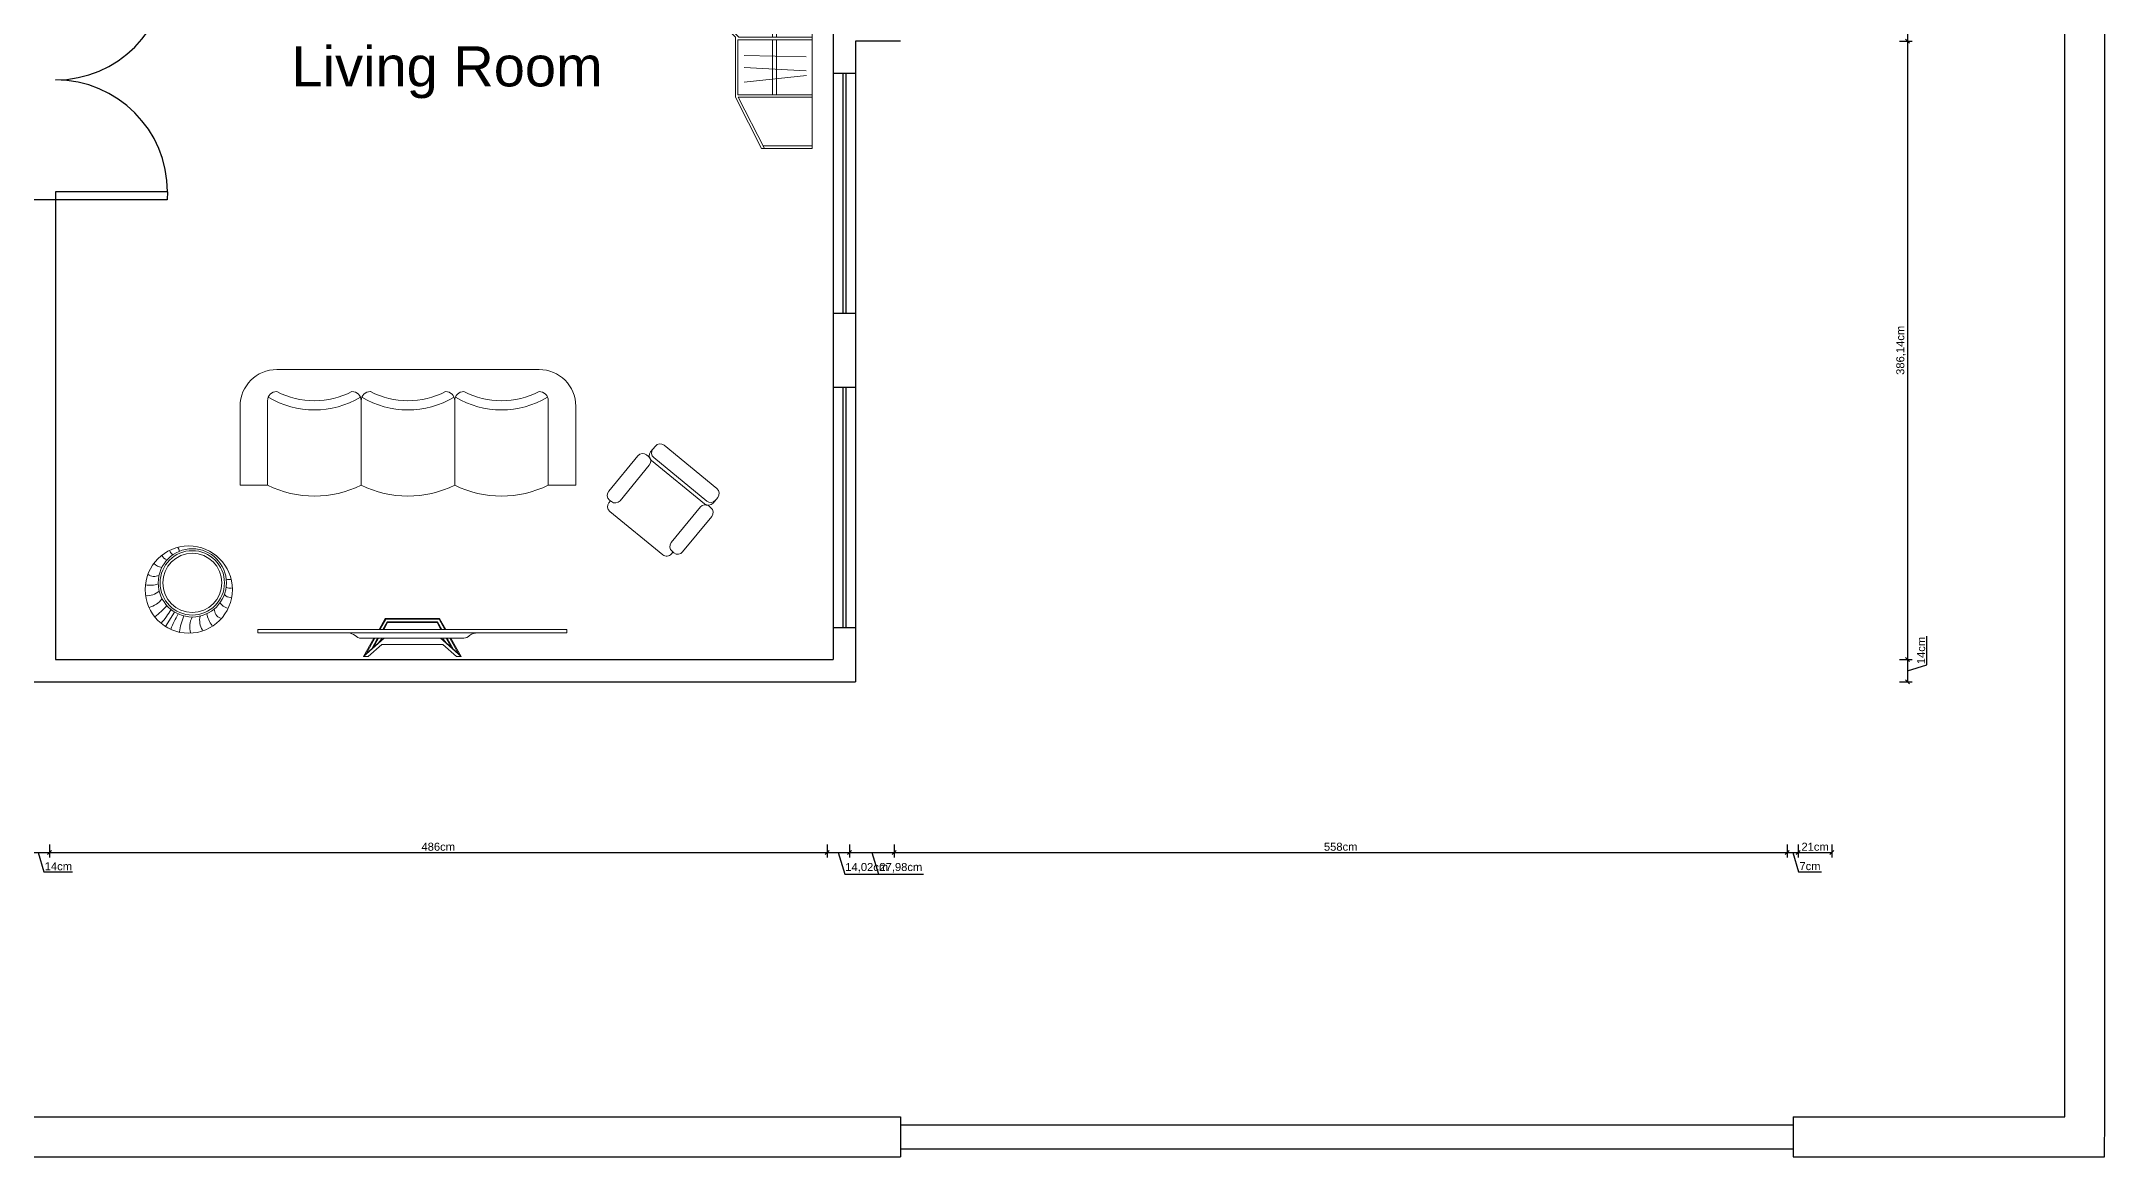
# Model space of a CAD drawing. Header units: millimetres. Extents: x -178823 to 175654, y -172236 to 8261111.
# Drawn here: x 8473 to 21369, y 1543 to 8510 of the extents above; entities that cross this region are included whole.
import ezdxf

# ---------------------------------------------------------------- set-up
doc = ezdxf.new("R2010")
doc.units = ezdxf.units.MM
for name, color, linetype in [('Cotas', 162, 'Continuous'), ('HouseName', 9, 'Continuous'), ('Muro', 7, 'Continuous'), ('Planta', 7, 'Continuous')]:
    doc.layers.add(name, color=color, linetype=linetype)
doc.layers.add('Moveis', color=255, linetype='Continuous', lineweight=13)
doc.styles.get("Standard").update_dxf_attribs({"font": 'arial.ttf'})
doc.dimstyles.new('ISO-25', dxfattribs={"dimtxt": 50, "dimasz": 25, "dimexe": 30, "dimexo": 0.625, "dimgap": 10, "dimtad": 1, "dimlfac": 0.1, "dimtxsty": 'Standard', "dimblk": 'OBLIQUE', "dimcen": 25, "dimadec": 0, "dimazin": 0, "dimtfac": 1, "dimtmove": 1, "dimatfit": 3, "dimldrblk": 'NONE', "dimfxl": 50, "dimfxlon": 1, "dimarcsym": 0})

# ---------------------------------------------------------------- blocks, each defined once
blk = doc.blocks.new('A$C508C5FA5')
for p, q in [((1.63, 0.69, -343.199), (0.2, 0.69, -343.199)), ((0, 0.49, -343.199), (0, 0.06, -343.199)), ((0.15, 0.52, -343.199), (0.15, 0.06, -343.199)), ((0.66, 0.52, -343.199), (0.66, 0.06, -343.199)), ((0.66, 0.06, -343.199), (0.66, 0.52, -343.199)), ((1.17, 0.52, -343.199), (1.17, 0.06, -343.199)), ((1.17, 0.06, -343.199), (1.17, 0.52, -343.199)), ((1.68, 0.52, -343.199), (1.68, 0.06, -343.199)), ((1.83, 0.06, -343.199), (1.83, 0.49, -343.199)), ((0, 0.06, -343.199), (0.15, 0.06, -343.199)), ((1.83, 0.06, -343.199), (1.68, 0.06, -343.199))]:
    blk.add_line(p, q)
for centre, radius, start, end in [((0.2, 0.49, -343.199), 0.2, 90, 180), ((1.63, 0.49, -343.199), 0.2, 0, 90), ((0.2, 0.52, -343.199), 0.05, 90, 180), ((0.405, 0.965, -343.199), 0.445, 242.5861, 297.4139), ((0.61, 0.52, -343.199), 0.05, 0, 90), ((0.71, 0.52, -343.199), 0.05, 90, 180), ((0.915, 0.965, -343.199), 0.445, 242.5861, 297.4139), ((1.12, 0.52, -343.199), 0.05, 0, 90), ((1.22, 0.52, -343.199), 0.05, 90, 180), ((1.425, 0.965, -343.199), 0.445, 242.5861, 297.4139), ((1.63, 0.52, -343.199), 0.05, 0, 90), ((0.405, 0.965, -343.199), 0.495, 239.4911, 300.5089), ((0.915, 0.965, -343.199), 0.495, 239.4911, 300.5089), ((1.425, 0.965, -343.199), 0.495, 239.4911, 300.5089), ((0.405, 0.572, -343.199), 0.572, 243.519, 296.481), ((0.915, 0.572, -343.199), 0.572, 243.519, 296.481), ((1.425, 0.572, -343.199), 0.572, 243.519, 296.481)]:
    blk.add_arc(centre, radius, start, end)
blk = doc.blocks.new('A$C379C348A')
for p, q in [((1186, 1364), (1396, 1771)), ((1213, 1371), (1408, 1751)), ((1396, 1771), (1793, 1771)), ((1408, 1751), (1793, 1751)), ((1793, 1771), (1793, 0)), ((1186, 917), (1186, 1364)), ((1206, 1351), (1793, 1351)), ((1206, 921), (1206, 1351)), ((1213, 1371), (1793, 1371)), ((1479, 922), (1479, 1352)), ((1510, 922), (1510, 1352)), ((1256, 1229), (1741, 1219)), ((1741, 1108), (1256, 1136)), ((1256, 1020), (1745, 1071)), ((870, 601), (1186, 917)), ((870, 573), (1198, 901)), ((1198, 901), (1793, 901)), ((1206, 921), (1793, 921)), ((1484, 901), (1484, 309)), ((1515, 901), (1515, 278)), ((1260, 789), (1750, 739)), ((0, 395), (400, 601)), ((0, 372), (400, 578)), ((850, 601), (400, 601)), ((400, 578), (400, 0)), ((420, 581), (420, 0)), ((850, 581), (420, 581)), ((519, 533), (570, 43)), ((607, 47), (634, 533)), ((727, 533), (718, 47)), ((850, 601), (870, 601)), ((850, 581), (850, 0)), ((870, 573), (870, 0)), ((1004, 533), (1055, 43)), ((1166, 533), (1217, 43)), ((1321, 52), (1218, 527)), ((1261, 581), (1750, 531)), ((1737, 406), (1273, 551)), ((0, 395), (0, 0)), ((20, 383), (20, 0)), ((420, 309), (850, 309)), ((420, 278), (850, 278)), ((870, 309), (1484, 309)), ((870, 278), (1515, 278)), ((0, 0), (1793, 0))]:
    blk.add_line(p, q)
blk = doc.blocks.new('_Oblique')
at = {"color": 0, "linetype": 'ByBlock', "lineweight": -2}
blk.add_line((-0.5, -0.5), (0.5, 0.5), dxfattribs=at)
blk = doc.blocks.new('*D54')
at = {"layer": 'Cotas', "color": 0, "lineweight": -2, "transparency": 16777216}
for p, q in [((8384, 3493), (8384, 3413)), ((8524, 3493), (8524, 3413)), ((8384, 3443), (8524, 3443)), ((8454, 3443), (8490, 3322)), ((8490, 3322), (8669, 3322))]:
    blk.add_line(p, q, dxfattribs=at)
at = {"layer": 'Cotas', "color": 0, "lineweight": -2, "transparency": 16777216, "xscale": 25, "yscale": 25, "zscale": 25, "rotation": 180}
blk.add_blockref('_Oblique', (8384, 3443), dxfattribs=at)
at = {"layer": 'Cotas', "color": 0, "lineweight": -2, "transparency": 16777216, "xscale": 25, "yscale": 25, "zscale": 25}
blk.add_blockref('_Oblique', (8524, 3443), dxfattribs=at)
at = {"layer": 'Cotas', "color": 0, "transparency": 16777216, "insert": (8580, 3357), "char_height": 50, "attachment_point": 5}
blk.add_mtext('14cm', dxfattribs=at)
blk = doc.blocks.new('_None')
blk = doc.blocks.new('*D55')
at = {"layer": 'Cotas', "color": 0, "lineweight": -2, "transparency": 16777216}
for p, q in [((8524, 3493), (8524, 3413)), ((13384, 3493), (13384, 3413)), ((8524, 3443), (13384, 3443))]:
    blk.add_line(p, q, dxfattribs=at)
at = {"layer": 'Cotas', "color": 0, "lineweight": -2, "transparency": 16777216, "xscale": 25, "yscale": 25, "zscale": 25, "rotation": 180}
blk.add_blockref('_Oblique', (8524, 3443), dxfattribs=at)
at = {"layer": 'Cotas', "color": 0, "lineweight": -2, "transparency": 16777216, "xscale": 25, "yscale": 25, "zscale": 25}
blk.add_blockref('_Oblique', (13384, 3443), dxfattribs=at)
at = {"layer": 'Cotas', "color": 0, "transparency": 16777216, "insert": (10954, 3479), "char_height": 50, "attachment_point": 5}
blk.add_mtext('486cm', dxfattribs=at)
blk = doc.blocks.new('*D56')
at = {"layer": 'Cotas', "color": 0, "lineweight": -2, "transparency": 16777216}
for p, q in [((13384, 3493), (13384, 3413)), ((13524, 3493), (13524, 3413)), ((13384, 3443), (13524, 3443)), ((13454, 3443), (13495, 3308)), ((13495, 3308), (13770, 3308))]:
    blk.add_line(p, q, dxfattribs=at)
at = {"layer": 'Cotas', "color": 0, "lineweight": -2, "transparency": 16777216, "xscale": 25, "yscale": 25, "zscale": 25, "rotation": 180}
blk.add_blockref('_Oblique', (13384, 3443), dxfattribs=at)
at = {"layer": 'Cotas', "color": 0, "lineweight": -2, "transparency": 16777216, "xscale": 25, "yscale": 25, "zscale": 25}
blk.add_blockref('_Oblique', (13524, 3443), dxfattribs=at)
at = {"layer": 'Cotas', "color": 0, "transparency": 16777216, "insert": (13632, 3348), "char_height": 50, "attachment_point": 5}
blk.add_mtext('14,02cm', dxfattribs=at)
blk = doc.blocks.new('*D57')
at = {"layer": 'Cotas', "color": 0, "lineweight": -2, "transparency": 16777216}
for p, q in [((13524, 3493), (13524, 3413)), ((13804, 3493), (13804, 3413)), ((13524, 3443), (13804, 3443)), ((13664, 3443), (13705, 3308)), ((13705, 3308), (13986, 3308))]:
    blk.add_line(p, q, dxfattribs=at)
at = {"layer": 'Cotas', "color": 0, "lineweight": -2, "transparency": 16777216, "xscale": 25, "yscale": 25, "zscale": 25, "rotation": 180}
blk.add_blockref('_Oblique', (13524, 3443), dxfattribs=at)
at = {"layer": 'Cotas', "color": 0, "lineweight": -2, "transparency": 16777216, "xscale": 25, "yscale": 25, "zscale": 25}
blk.add_blockref('_Oblique', (13804, 3443), dxfattribs=at)
at = {"layer": 'Cotas', "color": 0, "transparency": 16777216, "insert": (13845, 3348), "char_height": 50, "attachment_point": 5}
blk.add_mtext('27,98cm', dxfattribs=at)
blk = doc.blocks.new('*D58')
at = {"layer": 'Cotas', "color": 0, "lineweight": -2, "transparency": 16777216}
for p, q in [((13804, 3493), (13804, 3413)), ((19384, 3493), (19384, 3413)), ((13804, 3443), (19384, 3443))]:
    blk.add_line(p, q, dxfattribs=at)
at = {"layer": 'Cotas', "color": 0, "lineweight": -2, "transparency": 16777216, "xscale": 25, "yscale": 25, "zscale": 25, "rotation": 180}
blk.add_blockref('_Oblique', (13804, 3443), dxfattribs=at)
at = {"layer": 'Cotas', "color": 0, "lineweight": -2, "transparency": 16777216, "xscale": 25, "yscale": 25, "zscale": 25}
blk.add_blockref('_Oblique', (19384, 3443), dxfattribs=at)
at = {"layer": 'Cotas', "color": 0, "transparency": 16777216, "insert": (16594, 3479), "char_height": 50, "attachment_point": 5}
blk.add_mtext('558cm', dxfattribs=at)
blk = doc.blocks.new('*D59')
at = {"layer": 'Cotas', "color": 0, "lineweight": -2, "transparency": 16777216}
for p, q in [((19384, 3493), (19384, 3413)), ((19454, 3493), (19454, 3413)), ((19384, 3443), (19454, 3443)), ((19419, 3443), (19455, 3322)), ((19455, 3322), (19599, 3322))]:
    blk.add_line(p, q, dxfattribs=at)
at = {"layer": 'Cotas', "color": 0, "lineweight": -2, "transparency": 16777216, "xscale": 25, "yscale": 25, "zscale": 25, "rotation": 180}
blk.add_blockref('_Oblique', (19384, 3443), dxfattribs=at)
at = {"layer": 'Cotas', "color": 0, "lineweight": -2, "transparency": 16777216, "xscale": 25, "yscale": 25, "zscale": 25}
blk.add_blockref('_Oblique', (19454, 3443), dxfattribs=at)
at = {"layer": 'Cotas', "color": 0, "transparency": 16777216, "insert": (19527, 3358), "char_height": 50, "attachment_point": 5}
blk.add_mtext('7cm', dxfattribs=at)
blk = doc.blocks.new('*D60')
at = {"layer": 'Cotas', "color": 0, "lineweight": -2, "transparency": 16777216}
for p, q in [((19454, 3493), (19454, 3413)), ((19664, 3493), (19664, 3413)), ((19454, 3443), (19664, 3443))]:
    blk.add_line(p, q, dxfattribs=at)
at = {"layer": 'Cotas', "color": 0, "lineweight": -2, "transparency": 16777216, "xscale": 25, "yscale": 25, "zscale": 25, "rotation": 180}
blk.add_blockref('_Oblique', (19454, 3443), dxfattribs=at)
at = {"layer": 'Cotas', "color": 0, "lineweight": -2, "transparency": 16777216, "xscale": 25, "yscale": 25, "zscale": 25}
blk.add_blockref('_Oblique', (19664, 3443), dxfattribs=at)
at = {"layer": 'Cotas', "color": 0, "transparency": 16777216, "insert": (19559, 3479), "char_height": 50, "attachment_point": 5}
blk.add_mtext('21cm', dxfattribs=at)
blk = doc.blocks.new('*D65')
at = {"layer": 'Cotas', "color": 0, "lineweight": -2, "transparency": 16777216}
for p, q in [((20257, 8617), (20257, 8796)), ((20086, 8651), (20166, 8651)), ((20136, 8651), (20136, 8511)), ((20136, 8581), (20257, 8617)), ((20086, 8511), (20166, 8511))]:
    blk.add_line(p, q, dxfattribs=at)
at = {"layer": 'Cotas', "color": 0, "lineweight": -2, "transparency": 16777216, "xscale": 25, "yscale": 25, "zscale": 25}
for p, rotation in [((20136, 8651), 90), ((20136, 8511), 270)]:
    blk.add_blockref('_Oblique', p, dxfattribs=dict(at, rotation=rotation))
at = {"layer": 'Cotas', "color": 0, "transparency": 16777216, "insert": (20222, 8706), "char_height": 50, "attachment_point": 5, "rotation": 90}
blk.add_mtext('14cm', dxfattribs=at)
blk = doc.blocks.new('*D66')
at = {"layer": 'Cotas', "color": 0, "lineweight": -2, "transparency": 16777216}
for p, q in [((20086, 8511), (20166, 8511)), ((20136, 8511), (20136, 4649)), ((20086, 4649), (20166, 4649))]:
    blk.add_line(p, q, dxfattribs=at)
at = {"layer": 'Cotas', "color": 0, "lineweight": -2, "transparency": 16777216, "xscale": 25, "yscale": 25, "zscale": 25}
for p, rotation in [((20136, 8511), 90), ((20136, 4649), 270)]:
    blk.add_blockref('_Oblique', p, dxfattribs=dict(at, rotation=rotation))
at = {"layer": 'Cotas', "color": 0, "transparency": 16777216, "insert": (20096, 6580), "char_height": 50, "attachment_point": 5, "rotation": 90}
blk.add_mtext('386,14cm', dxfattribs=at)
blk = doc.blocks.new('*D67')
at = {"layer": 'Cotas', "color": 0, "lineweight": -2, "transparency": 16777216}
for p, q in [((20257, 4616), (20257, 4794)), ((20086, 4649), (20166, 4649)), ((20136, 4649), (20136, 4509)), ((20136, 4579), (20257, 4616)), ((20086, 4509), (20166, 4509))]:
    blk.add_line(p, q, dxfattribs=at)
at = {"layer": 'Cotas', "color": 0, "lineweight": -2, "transparency": 16777216, "xscale": 25, "yscale": 25, "zscale": 25}
for p, rotation in [((20136, 4649), 90), ((20136, 4509), 270)]:
    blk.add_blockref('_Oblique', p, dxfattribs=dict(at, rotation=rotation))
at = {"layer": 'Cotas', "color": 0, "transparency": 16777216, "insert": (20222, 4705), "char_height": 50, "attachment_point": 5, "rotation": 90}
blk.add_mtext('14cm', dxfattribs=at)

msp = doc.modelspace()

# ---------------------------------------------------------------- linework, layer by layer
at = {"layer": 'Moveis'}
for p, q in [((12281.456, 5946.24), (12310.811, 5982.038)), ((12020.692, 5628.245), (12030.477, 5640.177)), ((12356.997, 5302.575), (12026.061, 5573.951)), ((12421.076, 5319.877), (12411.291, 5307.944)), ((9306.045, 4945.395), (9248.965, 4855.327))]:
    msp.add_line(p, q, dxfattribs=at)
for points in [[(12255.919, 5927.267), (12267.852, 5917.482, -0.414213562), (12273.221, 5863.189), (12090.737, 5640.654, -0.414213562), (12036.443, 5635.285), (12024.51, 5645.07, -0.414213562), (12019.142, 5699.363), (12201.625, 5921.899, -0.414213562)], [(12658.451, 5597.182), (12646.518, 5606.967, 0.414213562), (12592.224, 5601.598), (12409.74, 5379.063, 0.414213562), (12415.109, 5324.769), (12427.042, 5314.984, 0.414213562), (12481.336, 5320.353), (12663.82, 5542.888, 0.414213562)]]:
    msp.add_lwpolyline(points, format="xyb", close=True, dxfattribs=at)
for points in [[(12281.456, 5946.24, 0.414213562), (12286.825, 5891.946), (12617.761, 5620.571, 0.414213562), (12672.054, 5625.94), (12701.409, 5661.738)], [(12296.133, 5964.139, 0.414213562), (12301.502, 5909.845), (12632.438, 5638.47, 0.414213562), (12686.732, 5643.839)], [(12701.409, 5661.738, 0.414213562), (12696.04, 5716.032), (12365.104, 5987.407, 0.414213562), (12310.811, 5982.038)]]:
    msp.add_lwpolyline(points, format="xyb", dxfattribs=at)
at = {"layer": 'Moveis', "transparency": 33554687}
for points in [[(11000.457, 4837.072), (10961.702, 4904.893), (10622.594, 4904.893), (10583.839, 4837.072)], [(10622.594, 4904.893), (10625.546, 4899.807)], [(10961.702, 4904.893), (10958.75, 4899.807)], [(10486.951, 4667.518), (10502.878, 4685.138), (10557.731, 4781.131)], [(10551.872, 4781.13), (10486.951, 4667.518), (10616.781, 4781.119), (10967.515, 4781.119), (11097.345, 4667.518), (11068.053, 4667.518), (10982.973, 4741.962), (10601.323, 4741.962), (10516.243, 4667.518), (10486.951, 4667.518)], [(10502.878, 4685.138), (10581.245, 4753.709), (10602.735, 4781.105)], [(10538.029, 4715.896), (10575.292, 4781.105)], [(10549.746, 4726.148), (10581.151, 4781.105)], [(10589.697, 4837.072), (10625.546, 4899.807), (10958.75, 4899.807), (10994.599, 4837.072)], [(10977.023, 4837.072), (10949.895, 4884.547), (10634.402, 4884.547), (10607.273, 4837.072)], [(10613.131, 4837.072), (10637.353, 4879.46), (10946.943, 4879.46), (10971.165, 4837.072)], [(10634.402, 4884.547), (10637.353, 4879.46)], [(10949.895, 4884.547), (10946.943, 4879.46)], [(11081.418, 4685.138), (11003.051, 4753.709), (10981.561, 4781.105)], [(11034.55, 4726.148), (11003.146, 4781.105)], [(11046.267, 4715.896), (11009.004, 4781.105)], [(11026.529, 4781.194), (11081.418, 4685.138), (11097.345, 4667.518)], [(11097.345, 4667.518), (11032.387, 4781.195)]]:
    msp.add_lwpolyline(points, dxfattribs=at)
msp.add_lwpolyline([(11757.734, 4815.03), (9826.607, 4815.03), (9826.607, 4837.072), (11757.734, 4837.072)], close=True, dxfattribs=at)
msp.add_lwpolyline([(11199.078, 4815.016, 0.154134452), (11149.944, 4799.34, -0.181086003), (11113.898, 4781.206), (10473.253, 4781.119, -0.204565543), (10434.352, 4799.34, 0.133000673), (10391.763, 4814.763)], format="xyb", dxfattribs=at)
at = {"layer": 'Moveis'}
for centre, radius in [((9394.872, 5085.557), 272.57), ((9416.994, 5127.587), 213.316), ((9416.994, 5127.587), 201.027), ((9416.994, 5127.587), 184.643)]:
    msp.add_circle(centre, radius, dxfattribs=at)
for centre, radius, start, end in [((12050.523, 5603.782), 38.579, 140.6474529, 230.6474529), ((9273.226, 5322.772), 52.507, 206.18968, 255.3718438), ((9314.961, 5339.757), 40.612, 193.1016393, 242.9256893), ((9296.797, 5324.141), 38.151, 0.5279189, 41.008547), ((12381.459, 5332.407), 38.579, 230.6474529, 320.6474529), ((9180.136, 5233.824), 66.077, 232.3284646, 295.7659728), ((9239.022, 5308.737), 86.087, 223.7824198, 261.6298723), ((9156.245, 5248.518), 136.376, 256.3268642, 290.4035076), ((9133.199, 5165.253), 117.945, 265.9937719, 310.6689092), ((9656.392, 5089.436), 52.507, 221.9479928, 271.1301561), ((9652.328, 5134.311), 40.612, 234.3941454, 284.2181965), ((9646.789, 5111.007), 38.151, 76.3112879, 116.7919176), ((9120.676, 5100.469), 128.422, 281.3402189, 326.3895182), ((8980.553, 5203.191), 351.297, 304.9832203, 321.9077399), ((8752.59, 5287.036), 624.055, 318.709855, 328.4487681), ((9863.592, 4610.471), 624.055, 148.8710682, 158.6099812), ((9684.474, 4774.526), 351.297, 155.4120937, 172.3366139), ((9528.898, 4851.875), 128.422, 150.9303176, 195.9796186), ((9580.709, 4892.733), 117.945, 166.6509277, 211.3260685), ((9644.109, 4951.424), 136.376, 186.9163306, 220.9929719), ((9620.09, 4965.907), 66.077, 181.5538617, 244.9913752), ((9659.62, 5052.606), 86.087, 215.6899651, 253.5374174)]:
    msp.add_arc(centre, radius, start, end, dxfattribs=at)
at = {"layer": 'Muro'}
for p, q in [((21119.071, 1793.132), (21119.071, 18230.689)), ((21369.071, 1793.132), (21369.071, 18230.689)), ((8422.086, 1793.132), (13842.13, 1793.132)), ((13842.13, 1743.132), (19422.128, 1743.132)), ((19422.128, 1793.132), (21119.071, 1793.132)), ((21367.302, 1543.132), (21369.071, 1793.132)), ((13842.13, 1593.132), (19422.128, 1593.132)), ((8422.086, 1543.132), (13842.13, 1543.132)), ((19422.128, 1543.132), (21119.071, 1543.132)), ((21119.071, 1543.132), (21367.302, 1543.132))]:
    msp.add_line(p, q, dxfattribs=at)
at = {"layer": 'Planta'}
for p, q in [((13422.086, 9369.136), (13422.086, 4649.136)), ((13842.13, 8510.239), (13562.13, 8510.228)), ((13562.13, 8510.228), (13562.306, 4509.136)), ((13562.138, 8310.231), (13422.097, 8310.223)), ((13482.086, 8310.226), (13482.086, 6810.226)), ((13502.138, 8310.227), (13502.204, 6810.227)), ((9260.298, 7519.136), (8422.086, 7519.136)), ((9262.086, 7569.136), (8562.086, 7569.136)), ((8562.086, 7569.136), (8562.086, 7519.136)), ((8562.086, 7519.136), (8562.086, 4649.136)), ((9262.086, 7569.136), (9260.298, 7519.136)), ((13562.174, 7509.136), (13562.262, 7509.136)), ((13562.196, 7009.136), (13562.262, 7009.136)), ((13562.204, 6810.231), (13422.183, 6810.223)), ((13422.086, 6349.136), (13562.3, 6349.136)), ((13482.086, 6349.136), (13482.086, 4849.136)), ((13502.225, 6349.136), (13502.291, 4849.136)), ((13422.086, 4849.136), (13562.291, 4849.136)), ((8562.086, 4649.136), (13422.086, 4649.136)), ((7922.086, 4509.136), (13562.306, 4509.136)), ((13502.306, 4509.136), (13502.306, 4509.133)), ((13842.13, 1793.132), (13842.13, 1543.132)), ((19422.128, 1793.132), (19422.128, 1543.132))]:
    msp.add_line(p, q, dxfattribs=at)
for centre, start, end in [((8562.086, 8969.136), 270, 0), ((8562.086, 7569.136), 0, 90)]:
    msp.add_arc(centre, 700, start, end, dxfattribs=at)

# ---------------------------------------------------------------- block references
at = {"layer": 'Moveis', "xscale": 0.7977021456316297, "yscale": 0.7977021456316297, "zscale": 0.7977021456316297, "rotation": 90}
msp.add_blockref('A$C379C348A', (13290.361, 7841.342), dxfattribs=at)
at = {"layer": 'Moveis', "xscale": 1146.403237187629, "yscale": 1146.403237187629, "zscale": 1146.403237187629}
msp.add_blockref('A$C508C5FA5', (9715.534, 5669.297, -458370.435), dxfattribs=at)

# ---------------------------------------------------------------- texts
at = {"layer": 'HouseName'}
msp.add_text('Living Room', height=250.41594, dxfattribs=at).set_placement((10037.156, 8228.441))

# ---------------------------------------------------------------- dimensions: what is measured, and where the dimension line sits
at = {"layer": 'Cotas'}
for base, p1, p2, picture, middle in [((20135.781, 8510.575), (19562.13, 8650.567), (19702.131, 8510.575), '*D65', (20221.804, 8627.032)), ((20135.781, 4649.136), (19702.131, 8510.575), (13422.086, 4649.136), '*D66', (20095.733, 6579.855)), ((20135.781, 4509.136), (13422.086, 4649.136), (13562.306, 4509.136), '*D67', (20221.804, 4625.596))]:
    dim = msp.add_linear_dim(base=base, p1=p1, p2=p2, angle=90, dimstyle='ISO-25', override={"dimpost": 'cm'}, dxfattribs=at)
    dim.commit()
    dim.dimension.update_dxf_attribs({"geometry": picture, "text_midpoint": middle})
for base, p1, p2, picture, middle in [((19453.973, 3443.389), (19383.98, 8053.005), (19453.973, 8193.009), '*D59', (19465.345, 3357.57)), ((19663.975, 3443.389), (19453.973, 8193.009), (19663.975, 8053.021), '*D60', (19558.974, 3478.901)), ((13803.973, 3443.389), (13524.15, 4051.581), (13803.973, 8052.685), '*D57', (13714.604, 3348.294)), ((19383.98, 3443.389), (13803.973, 8052.685), (19383.98, 8053.005), '*D58', (16593.976, 3478.918)), ((8523.929, 3443.389), (8383.929, 4191.581), (8523.929, 4191.581), '*D54', (8500.39, 3357.366)), ((13383.929, 3443.389), (8523.929, 4191.581), (13383.929, 4191.581), '*D55', (10953.929, 3478.918)), ((13524.15, 3443.389), (13383.929, 4191.581), (13524.15, 4051.581), '*D56', (13504.582, 3348.294))]:
    dim = msp.add_linear_dim(base=base, p1=p1, p2=p2, dimstyle='ISO-25', override={"dimpost": 'cm'}, dxfattribs=at)
    dim.commit()
    dim.dimension.update_dxf_attribs({"geometry": picture, "text_midpoint": middle})

doc.saveas('drawing.dxf')
